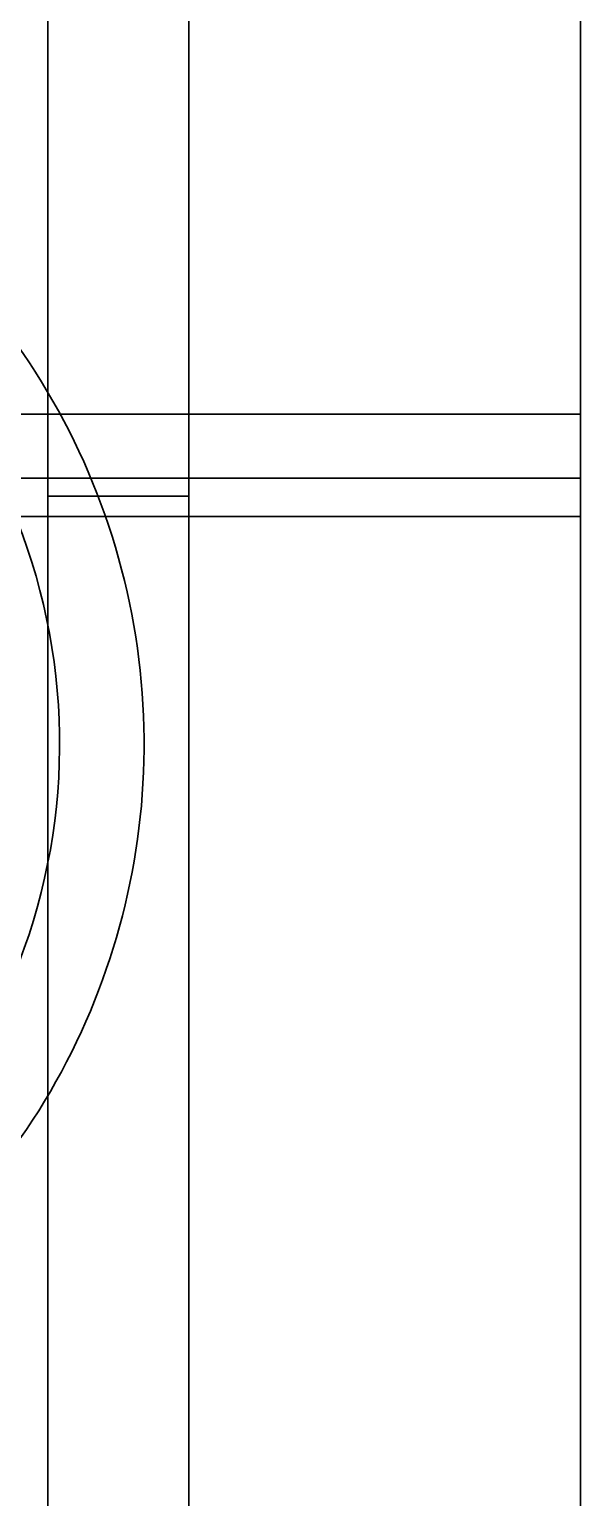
# Model space of a CAD drawing. Header units: millimetres. Extents: x -178 to 3694, y -325 to 1836.
# Drawn here: x 141.9 to 161.5, y 463.2 to 515.4 of the extents above; entities that cross this region are included whole.
import ezdxf

# ---------------------------------------------------------------- set-up
doc = ezdxf.new("R2010")
doc.units = ezdxf.units.MM

msp = doc.modelspace()

# ---------------------------------------------------------------- linework, layer by layer
at = {"color": 7, "linetype": 'Continuous', "lineweight": 35}
for p, q in [((161.515, 501.711), (161.515, 550)), ((161.515, 499.441), (161.515, 547.73)), ((142.601, 337), (142.601, 532.172)), ((142.601, 498.8), (142.601, 532.172)), ((147.601, 67.828), (147.601, 532.172)), ((147.601, 498.8), (147.601, 532.172)), ((161.515, 501.711), (81.515, 501.711)), ((161.515, 501.711), (161.515, 499.441)), ((161.515, 498.08), (161.515, 501.711)), ((161.515, 499.441), (81.515, 499.441)), ((161.515, 498.08), (161.515, 499.441)), ((147.601, 498.8), (142.601, 498.8)), ((142.601, 101.2), (142.601, 498.8)), ((147.601, 101.2), (147.601, 498.8)), ((161.515, 498.08), (81.515, 498.08)), ((161.515, 498.08), (81.515, 498.08)), ((161.515, 101.92), (161.515, 498.08)), ((161.515, 101.92), (161.515, 498.08))]:
    msp.add_line(p, q, dxfattribs=at)
for radius, end in [(24.5, 134.6585), (24.5, 134.6585), (21.5, 134.2993)]:
    msp.add_arc((121.515, 490), radius, 314.6585, end, dxfattribs=at)

doc.saveas('drawing.dxf')
